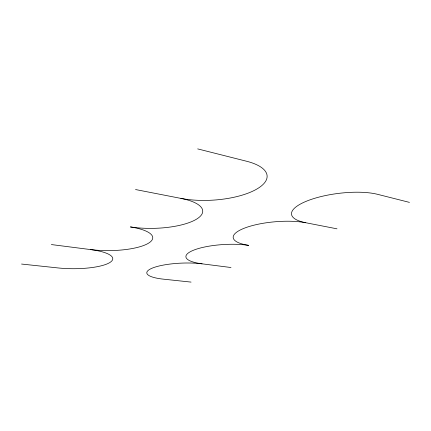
<?xml version="1.0" encoding="UTF-8"?>
<svg xmlns="http://www.w3.org/2000/svg" width="431" height="431" viewBox="0 0 431 431"><rect width="100%" height="100%" fill="white"/><g stroke="black" fill="none" stroke-linecap="round" stroke-linejoin="round"><path stroke-width="0.65" d="M21.55 264.052L57.916 267.926A39.873 10.128 0.2 0 0 109.291 262.851A39.873 10.128 0.2 0 0 90.397 249.554L51.359 244.566M191.052 282.1L163.392 279.159A35.056 8.27 -2.4 0 1 152.633 267.974A35.056 8.27 -2.4 0 1 202.08 263.831L230.989 267.522M135.523 189.543L180.885 198.389A55.728 20.877 -3.5 0 0 256.375 189.311A55.728 20.877 -3.5 0 0 246.564 161.242L197.689 148.9M202.085 263.826A38.499 9.945 -3.4 0 1 193.751 250.131A38.499 9.945 -3.4 0 1 248.649 245.379A42.976 12.111 -4.9 0 1 244.118 228.274A42.976 12.111 -4.9 0 1 305.784 222.741L336.994 228.829M409.45 202.381L377.534 194.316A49.107 14.923 -7.1 0 0 307.255 200.878A49.107 14.923 -7.1 0 0 305.789 222.741M180.88 198.384A48.908 16.012 -1.5 0 1 195.679 219.665A48.908 16.012 -1.5 0 1 130.399 226.932A43.843 12.591 -0.4 0 1 147.898 243.553A43.843 12.591 -0.4 0 1 90.397 249.554"/></g></svg>
